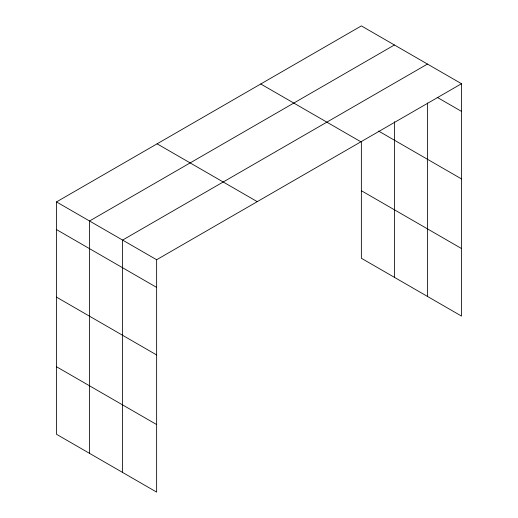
<?xml version="1.0" encoding="UTF-8"?>
<svg xmlns="http://www.w3.org/2000/svg" width="518" height="518" viewBox="0 0 518 518"><rect width="100%" height="100%" fill="white"/><g stroke="black" fill="none" stroke-linecap="round" stroke-linejoin="round"><path stroke-width="0.78" d="M56.488 201.916L156.637 259.738L156.637 492.1L56.488 434.278L56.488 201.916L361.363 25.9L461.512 83.722L461.512 316.084L361.363 258.262L361.363 141.343M394.412 44.982L89.536 220.998L89.536 453.36M427.46 64.064L122.585 240.08L122.585 472.442M156.637 259.738L461.512 83.722M437.192 97.345L461.512 111.383M378.574 131.054L461.512 178.937M260.755 83.987L360.904 141.809M361.363 190.708L461.512 248.53M157.096 143.829L257.245 201.651M56.488 229.584L156.637 287.406M56.488 297.131L156.637 354.953M56.488 366.731L156.637 424.553M427.46 102.985L427.46 296.425M394.412 121.698L394.412 277.344"/></g></svg>
